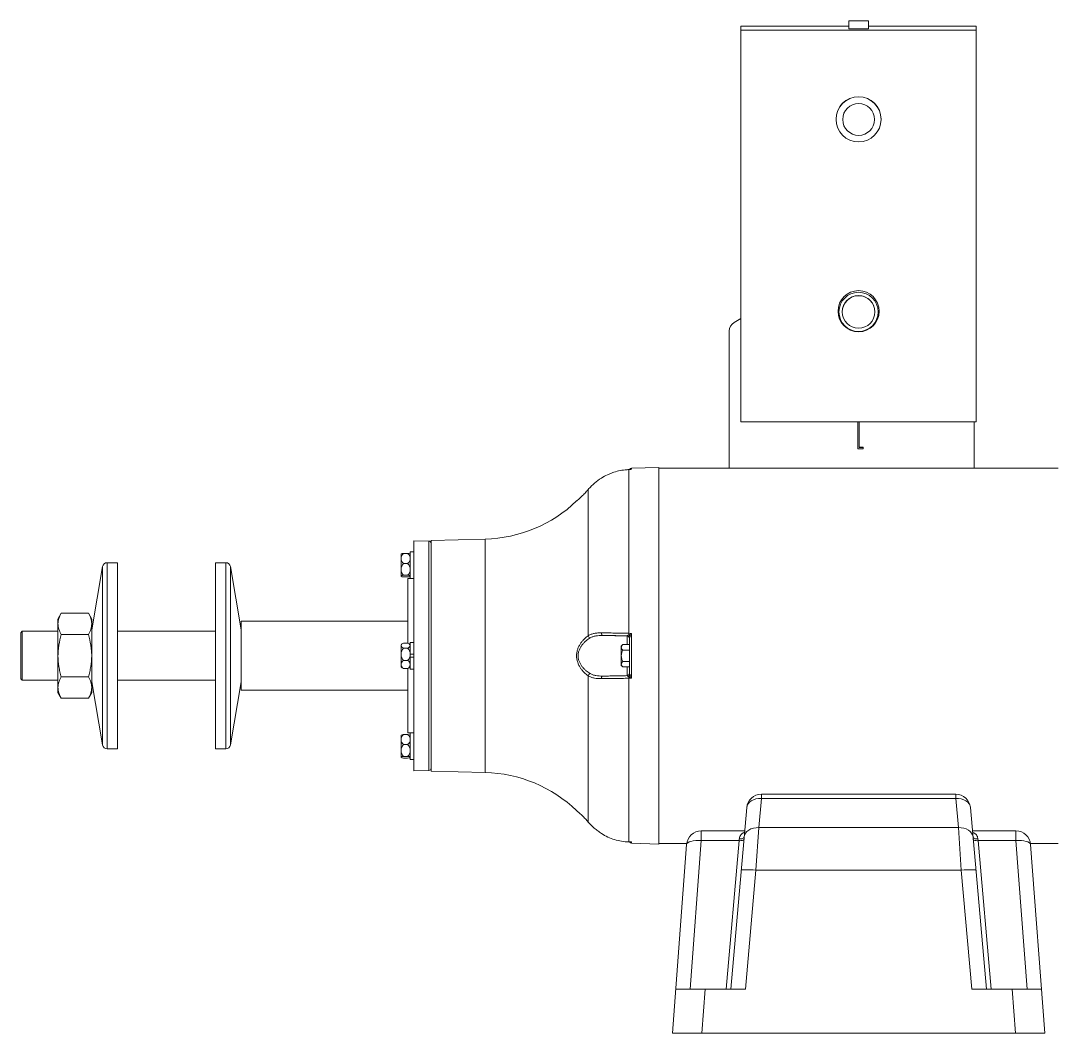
# Paper-space layout 'Notes Area' of a CAD drawing. Header units: inches. Extents: x -21.4 to 21.4, y -9.6 to 16.2.
# Drawn here: x -21.38 to 5.09, y -9.63 to 16.2 of the extents above; entities that cross this region are included whole.
import ezdxf

# ---------------------------------------------------------------- set-up
doc = ezdxf.new("R2010")
doc.units = ezdxf.units.IN
doc.header["$MEASUREMENT"] = 0

psp = doc.layouts.new('Notes Area')

# ---------------------------------------------------------------- linework, layer by layer
at = {"color": 7, "linetype": 'Continuous', "lineweight": 15}
for p, q in [((0.25, 16.2), (-0.25, 16.2)), ((-0.25, 16.2), (-0.25, 15.998)), ((0.25, 16.2), (0.25, 15.998)), ((-3, 16.064), (-3, 5.965)), ((-0.25, 16.064), (-3, 16.064)), ((3, 15.963), (-3, 15.963)), ((0.25, 15.998), (-0.25, 15.998)), ((3, 16.064), (0.25, 16.064)), ((3, 5.965), (3, 16.064)), ((-0.575, 13.688), (-0.575, 13.684)), ((-0.405, 13.684), (-0.405, 13.681)), ((0.405, 13.681), (0.405, 13.684)), ((0.575, 13.684), (0.575, 13.688)), ((-0.415, 8.773), (-0.415, 8.772)), ((0.415, 8.772), (0.415, 8.773)), ((-3, 8.605), (-3.176, 8.504)), ((-3.176, 8.5), (-3, 8.601)), ((-3.176, 8.5), (-3.176, 8.504)), ((-3.301, 4.787), (-3.301, 8.287)), ((-3, 5.965), (3, 5.965)), ((-0.015, 5.965), (-0.015, 5.281)), ((0.015, 5.965), (0.015, 5.311)), ((2.949, 5.965), (2.949, 4.787)), ((0.12, 5.324), (0.015, 5.324)), ((0.12, 5.311), (0.015, 5.311)), ((0.12, 5.281), (0.12, 5.324)), ((0.12, 5.281), (-0.015, 5.281)), ((-5.094, 4.803), (-5.79, 4.785)), ((-5.094, -4.803), (-5.094, 4.803)), ((-5.094, 4.786), (-4.906, 4.786)), ((4.906, 4.787), (-4.906, 4.787)), ((-4.906, 4.786), (-4.906, 4.787)), ((4.906, 4.787), (4.906, 4.786)), ((4.906, 4.786), (5.094, 4.786)), ((-5.863, 0.573), (-5.863, 4.75)), ((-6.896, 0.511), (-6.896, 4.243)), ((-10.965, 2.926), (-11.345, 2.936)), ((-11.345, -2.936), (-11.345, 2.936)), ((-9.525, 2.976), (-10.907, 2.94)), ((-10.907, -2.94), (-10.907, 2.94)), ((-11.439, 2.648), (-11.345, 2.648)), ((-11.439, 1.97), (-11.439, 2.648)), ((-11.673, 2.029), (-11.673, 2.591)), ((-11.608, 2.61), (-11.504, 2.61)), ((-19.288, 2.275), (-19.565, 0.662)), ((-18.908, 2.375), (-19.169, 2.375)), ((-18.908, -2.375), (-18.908, 2.375)), ((-16.146, 2.375), (-16.408, 2.375)), ((-16.408, 2.375), (-16.408, -2.375)), ((-15.75, 0.662), (-16.028, 2.275)), ((-11.608, 2.353), (-11.504, 2.353)), ((-11.608, 2.053), (-11.504, 2.053)), ((-11.608, 2.01), (-11.504, 2.01)), ((-11.345, 1.968), (-11.501, 1.968)), ((-11.501, 1.968), (-11.501, 0.32)), ((-11.439, 1.97), (-11.345, 1.97)), ((-20.341, 1.083), (-20.425, 0.937)), ((-20.341, 1.083), (-19.649, 1.083)), ((-19.565, 0.937), (-19.649, 1.083)), ((-20.425, -0.938), (-20.425, 0.937)), ((-19.565, 0.937), (-19.565, -0.938)), ((-11.501, 0.879), (-15.75, 0.879)), ((-15.75, -0.88), (-15.75, 0.879)), ((-21.335, 0.625), (-21.375, 0.585)), ((-21.375, -0.585), (-21.375, 0.585)), ((-20.425, 0.625), (-21.335, 0.625)), ((-21.335, 0.625), (-21.335, -0.625)), ((-20.341, 0.541), (-19.649, 0.541)), ((-16.408, 0.625), (-18.908, 0.625)), ((-5.863, 0.573), (-5.79, 0.571)), ((-5.79, 0.571), (-5.79, -0.571)), ((-11.673, -0.281), (-11.673, 0.281)), ((-11.608, 0.322), (-11.504, 0.322)), ((-11.345, 0.34), (-11.439, 0.34)), ((-11.439, -0.34), (-11.439, 0.34)), ((-6.529, 0.518), (-5.906, 0.501)), ((-6.015, 0.285), (-6.053, 0.247)), ((-6.015, 0.285), (-5.848, 0.285)), ((-5.906, 0.285), (-5.906, 0.507)), ((-5.848, -0.448), (-5.848, 0.448)), ((-11.608, 0.198), (-11.504, 0.198)), ((-11.439, 0.037), (-11.345, 0.037)), ((-6.053, -0.247), (-6.053, 0.247)), ((-6.015, 0.143), (-5.848, 0.143)), ((-11.608, -0.124), (-11.504, -0.124)), ((-11.439, -0.037), (-11.345, -0.037)), ((-6.053, -0.247), (-6.015, -0.285)), ((-6.015, -0.143), (-5.848, -0.143)), ((-11.608, -0.322), (-11.504, -0.322)), ((-11.501, -0.32), (-11.501, -1.968)), ((-11.439, -0.34), (-11.345, -0.34)), ((-6.896, -4.243), (-6.896, -0.511)), ((-6.529, -0.518), (-5.906, -0.501)), ((-6.015, -0.285), (-5.848, -0.285)), ((-5.906, -0.507), (-5.906, -0.285)), ((-21.375, -0.585), (-21.335, -0.625)), ((-21.335, -0.625), (-20.425, -0.625)), ((-20.341, -0.541), (-19.649, -0.541)), ((-19.565, -0.662), (-19.288, -2.275)), ((-18.908, -0.625), (-16.408, -0.625)), ((-16.028, -2.275), (-15.75, -0.662)), ((-5.79, -0.571), (-5.863, -0.573)), ((-5.863, -4.749), (-5.863, -0.573)), ((-20.425, -0.938), (-20.341, -1.083)), ((-19.649, -1.083), (-19.565, -0.938)), ((-15.75, -0.88), (-11.501, -0.88)), ((-20.341, -1.083), (-19.649, -1.083)), ((-11.673, -2.591), (-11.673, -2.029)), ((-11.608, -2.01), (-11.504, -2.01)), ((-11.501, -1.968), (-11.345, -1.968)), ((-11.345, -1.97), (-11.439, -1.97)), ((-11.439, -2.648), (-11.439, -1.97)), ((-19.169, -2.375), (-18.908, -2.375)), ((-16.408, -2.375), (-16.146, -2.375)), ((-11.608, -2.267), (-11.504, -2.267)), ((-11.608, -2.567), (-11.504, -2.567)), ((-11.608, -2.61), (-11.504, -2.61)), ((-11.439, -2.648), (-11.345, -2.648)), ((-11.345, -2.936), (-10.965, -2.926)), ((-10.907, -2.94), (-9.525, -2.976)), ((-2.481, -3.642), (-2.546, -4.385)), ((2.481, -3.532), (-2.481, -3.532)), ((2.481, -3.642), (-2.481, -3.642)), ((2.546, -4.385), (2.481, -3.642)), ((-3.26, -8.505), (-2.855, -3.874)), ((2.855, -3.874), (3.26, -8.505)), ((-2.907, -4.469), (-4.015, -4.469)), ((-2.546, -4.385), (-2.621, -5.47)), ((2.546, -4.385), (-2.546, -4.385)), ((2.621, -5.47), (2.546, -4.385)), ((4.015, -4.469), (2.907, -4.469)), ((-5.863, -4.749), (-5.79, -4.751)), ((-4.015, -4.716), (-4.299, -8.505)), ((-3.05, -4.716), (-4.015, -4.716)), ((-3.382, -8.505), (-3.05, -4.716)), ((-3.05, -4.716), (-3.045, -4.671)), ((3.045, -4.671), (3.05, -4.716)), ((3.05, -4.716), (3.382, -8.505)), ((4.015, -4.716), (3.05, -4.716)), ((4.299, -8.505), (4.015, -4.716)), ((-5.79, -4.785), (-5.094, -4.803)), ((-5.094, -4.787), (-4.385, -4.787)), ((-4.75, -9.63), (-4.389, -4.816)), ((4.385, -4.787), (5.094, -4.787)), ((4.389, -4.816), (4.75, -9.63)), ((-2.621, -5.47), (-2.886, -8.505)), ((2.621, -5.47), (-2.621, -5.47)), ((2.886, -8.505), (2.621, -5.47)), ((-4.666, -8.505), (-2.886, -8.505)), ((-3.918, -8.505), (-4.003, -9.63)), ((4.666, -8.505), (2.886, -8.505)), ((4.003, -9.63), (3.918, -8.505)), ((4.75, -9.63), (-4.75, -9.63))]:
    psp.add_line(p, q, dxfattribs=at)
at = {"color": 8, "linetype": 'Continuous', "lineweight": 15}
for p, q in [((-5.79, 4.785), (-5.79, 4.764)), ((-10.965, -2.926), (-10.965, 2.926)), ((-9.525, -2.976), (-9.525, 2.976)), ((-19.288, -2.275), (-19.288, 2.275)), ((-19.169, -2.375), (-19.169, 2.375)), ((-16.146, 2.375), (-16.146, -2.375)), ((-16.028, 2.275), (-16.028, -2.275)), ((-2.481, -3.642), (-2.481, -3.532)), ((2.481, -3.642), (2.481, -3.532)), ((-4.015, -4.716), (-4.015, -4.469)), ((4.015, -4.469), (4.015, -4.716)), ((-5.79, -4.751), (-5.79, -4.785))]:
    psp.add_line(p, q, dxfattribs=at)
at = {"color": 7, "linetype": 'Continuous', "lineweight": 15, "flags": 128}
for points in [[(0.415, 8.773), (0.408, 8.849), (0.387, 8.922), (0.353, 8.991), (0.307, 9.052), (0.25, 9.104), (0.185, 9.144), (0.114, 9.172), (0.038, 9.186), (-0.038, 9.186), (-0.114, 9.172), (-0.185, 9.144), (-0.25, 9.104), (-0.307, 9.052), (-0.353, 8.991), (-0.387, 8.922), (-0.408, 8.849), (-0.415, 8.773), (-0.415, 8.773)], [(-6.559, 0.584), (-6.559, 0.572), (-6.558, 0.56), (-6.555, 0.548), (-6.552, 0.538), (-6.547, 0.53), (-6.541, 0.524), (-6.535, 0.519), (-6.529, 0.518)], [(-6.529, -0.518), (-6.535, -0.519), (-6.541, -0.524), (-6.547, -0.53), (-6.552, -0.538), (-6.555, -0.548), (-6.558, -0.56), (-6.559, -0.572), (-6.559, -0.584)], [(-2.855, -3.874), (-2.844, -3.825), (-2.82, -3.779), (-2.784, -3.738), (-2.738, -3.702), (-2.682, -3.674), (-2.619, -3.654), (-2.551, -3.643), (-2.481, -3.642)], [(2.481, -3.642), (2.551, -3.643), (2.619, -3.654), (2.682, -3.674), (2.738, -3.702), (2.784, -3.738), (2.82, -3.779), (2.844, -3.825), (2.855, -3.874)], [(-2.92, -4.618), (-2.909, -4.569), (-2.885, -4.523), (-2.849, -4.482), (-2.803, -4.446), (-2.747, -4.418), (-2.684, -4.398), (-2.617, -4.387), (-2.546, -4.385)], [(2.546, -4.385), (2.617, -4.387), (2.684, -4.398), (2.747, -4.418), (2.803, -4.446), (2.849, -4.482), (2.885, -4.523), (2.909, -4.569), (2.92, -4.618)], [(-4.389, -4.816), (-4.38, -4.792), (-4.357, -4.77), (-4.322, -4.75), (-4.276, -4.735), (-4.219, -4.723), (-4.156, -4.716), (-4.086, -4.713), (-4.015, -4.716)], [(-3.05, -4.716), (-3.026, -4.717), (-3.003, -4.716), (-2.982, -4.714), (-2.963, -4.71), (-2.948, -4.705), (-2.936, -4.699), (-2.929, -4.692), (-2.926, -4.684)], [(-3.045, -4.671), (-3.021, -4.671), (-2.998, -4.67), (-2.977, -4.666), (-2.959, -4.661), (-2.943, -4.653), (-2.931, -4.644), (-2.924, -4.635), (-2.92, -4.624)], [(2.92, -4.624), (2.924, -4.635), (2.931, -4.644), (2.943, -4.653), (2.959, -4.661), (2.977, -4.666), (2.998, -4.67), (3.021, -4.671), (3.045, -4.671)], [(2.926, -4.684), (2.929, -4.692), (2.936, -4.699), (2.948, -4.705), (2.963, -4.71), (2.982, -4.714), (3.003, -4.716), (3.026, -4.717), (3.05, -4.716)], [(4.015, -4.716), (4.086, -4.713), (4.156, -4.716), (4.219, -4.723), (4.276, -4.735), (4.322, -4.75), (4.357, -4.77), (4.38, -4.792), (4.389, -4.816)], [(-2.994, -5.47), (-2.987, -5.465), (-2.965, -5.46), (-2.931, -5.458), (-2.884, -5.457), (-2.828, -5.458), (-2.763, -5.46), (-2.693, -5.465), (-2.621, -5.47)], [(2.621, -5.47), (2.693, -5.465), (2.763, -5.46), (2.828, -5.458), (2.884, -5.457), (2.931, -5.458), (2.965, -5.46), (2.987, -5.465), (2.994, -5.47)]]:
    psp.add_lwpolyline(points, dxfattribs=at)
at = {"color": 7, "linetype": 'Continuous', "lineweight": 15}
for centre, radius in [((0, 13.684), 0.575), ((0, 13.681), 0.405), ((0, 8.79), 0.525), ((0, 8.773), 0.5), ((0, 8.772), 0.415)]:
    psp.add_circle(centre, radius, dxfattribs=at)
for centre, radius, start, end in [((0, 13.688), 0.575, 0.011, 179.989), ((0, 13.684), 0.405, 0.01, 179.99), ((-3.052, 8.287), 0.25, 119.9492, 179.9974), ((-3.052, 8.283), 0.25, 119.9492, 179.9974), ((-5.788, 4.725), 0.06, 91.5, 152.1095), ((-9.617, 6.475), 3.5, 271.5, 313.822), ((-10.967, 2.866), 0.06, 0, 88.5), ((-11.505, 2.477), 0.168, 127.7187, 178.5003), ((-11.439, 2.31), 0.366, 129.2258, 129.8306), ((-11.505, 2.486), 0.168, 181.4997, 232.2813), ((-11.605, 2.472), 0.138, 91.2885, 118.2756), ((-11.607, 2.477), 0.168, 1.4997, 52.2813), ((-11.507, 2.472), 0.138, 61.7244, 88.7115), ((-11.607, 2.486), 0.168, 307.7187, 358.5003), ((-11.673, 2.31), 0.366, 50.1694, 50.7742), ((-19.169, 2.255), 0.12, 90, 170.2382), ((-16.146, 2.255), 0.12, 9.7618, 90), ((-11.465, 2.201), 0.208, 133.3885, 179.5925), ((-11.465, 2.204), 0.208, 180.4075, 226.6115), ((-11.647, 2.201), 0.208, 0.4075, 46.6115), ((-11.647, 2.204), 0.208, 313.3885, 359.5925), ((-11.614, 1.961), 0.0918, 86.146, 130.057), ((-11.614, 2.102), 0.0918, 229.943, 273.854), ((-11.439, 2.31), 0.366, 230.1694, 230.7742), ((-11.498, 1.961), 0.0918, 49.943, 93.854), ((-11.498, 2.102), 0.0918, 266.146, 310.057), ((-11.673, 2.31), 0.366, 309.2258, 309.8306), ((-4.042, 0.519), 1.821, 178.3085, 179.5518), ((-5.933, 0.428), 0.125, 32.6939, 56.7091), ((-11.591, 0.239), 0.0846, 101.4229, 165.6252), ((-11.439, 0), 0.366, 123.8084, 129.8306), ((-11.521, 0.239), 0.0846, 14.3748, 78.5771), ((-11.673, 0), 0.366, 50.1694, 56.1916), ((-6.818, 0.527), 0.0795, 191.6283, 245.6606), ((-5.908, 0.448), 0.0597, 0.2657, 88.4015), ((-5.908, 0.447), 0.06, 0.0095, 88.5102), ((-5.908, 0.441), 0.06, 0.0095, 88.5102), ((-11.591, 0.281), 0.0846, 194.3748, 258.5771), ((-11.442, 0.037), 0.231, 135.8891, 179.9595), ((-11.442, 0.037), 0.231, 180.0405, 224.1109), ((-11.521, 0.281), 0.0846, 281.4229, 345.6252), ((-11.67, 0.037), 0.231, 0.0405, 44.1109), ((-11.67, 0.037), 0.231, 315.8891, 359.9595), ((-11.551, -0.232), 0.123, 117.7085, 175.4692), ((-11.551, -0.213), 0.123, 184.5308, 242.2915), ((-11.561, -0.232), 0.123, 4.5308, 62.2915), ((-11.561, -0.213), 0.123, 297.7085, 355.4692), ((-11.439, 0), 0.366, 230.1694, 236.1916), ((-11.543, -0.152), 0.182, 236.8188, 249.0125), ((-11.569, -0.152), 0.182, 290.9875, 303.1812), ((-11.673, 0), 0.366, 303.8084, 309.8306), ((-6.818, -0.527), 0.0795, 114.3394, 168.3717), ((-5.908, -0.441), 0.06, 271.4898, 359.9905), ((-5.908, -0.447), 0.06, 271.4898, 359.9905), ((-5.908, -0.448), 0.0597, 271.5985, 359.7343), ((-5.933, -0.428), 0.125, 303.2909, 327.3061), ((-4.042, -0.519), 1.821, 180.4482, 181.6915), ((-11.505, -2.143), 0.168, 127.7187, 178.5003), ((-11.439, -2.31), 0.366, 129.2258, 129.8306), ((-11.605, -2.148), 0.138, 91.2885, 118.2756), ((-11.607, -2.143), 0.168, 1.4997, 52.2813), ((-11.507, -2.148), 0.138, 61.7244, 88.7115), ((-11.673, -2.31), 0.366, 50.1694, 50.7742), ((-19.169, -2.255), 0.12, 189.7618, 270), ((-16.146, -2.255), 0.12, 270, 350.2382), ((-11.505, -2.134), 0.168, 181.4997, 232.2813), ((-11.465, -2.419), 0.208, 133.3885, 179.5925), ((-11.607, -2.134), 0.168, 307.7187, 358.5003), ((-11.647, -2.419), 0.208, 0.4075, 46.6115), ((-11.465, -2.416), 0.208, 180.4075, 226.6115), ((-11.614, -2.659), 0.0918, 86.146, 130.057), ((-11.614, -2.518), 0.0918, 229.943, 273.854), ((-11.439, -2.31), 0.366, 230.1694, 230.7742), ((-11.647, -2.416), 0.208, 313.3885, 359.5925), ((-11.498, -2.659), 0.0918, 49.943, 93.854), ((-11.498, -2.518), 0.0918, 266.146, 310.057), ((-11.673, -2.31), 0.366, 309.2258, 309.8306), ((-10.967, -2.866), 0.06, 271.5, 0), ((-9.617, -6.475), 3.5, 46.1779, 88.5), ((-2.481, -3.907), 0.375, 90, 175), ((2.481, -3.907), 0.375, 5, 90), ((-4.015, -4.844), 0.375, 90, 175.7067), ((4.015, -4.844), 0.375, 4.2933, 90), ((-5.788, -4.725), 0.06, 203.9422, 268.5)]:
    psp.add_arc(centre, radius, start, end, dxfattribs=at)
at = {"color": 8, "linetype": 'Continuous', "lineweight": 15}
psp.add_arc((-5.788, 4.704), 0.0602, 91.4869, 115.7448, dxfattribs=at)
at = {"color": 7, "linetype": 'Continuous', "lineweight": 15}
for points, knots in [([(-6.559, 4.535), (-6.624, 4.494), (-6.684, 4.449), (-6.755, 4.387), (-6.769, 4.375), (-6.796, 4.349), (-6.809, 4.336), (-6.848, 4.297), (-6.873, 4.27), (-6.896, 4.243)], [0, 0, 0, 0, 0.5, 0.5, 0.625, 0.625, 0.75, 0.75, 1, 1, 1, 1]), ([(-5.908, 4.747), (-5.966, 4.743), (-6.023, 4.736), (-6.136, 4.715), (-6.191, 4.7), (-6.273, 4.674), (-6.3, 4.664), (-6.354, 4.643), (-6.381, 4.631), (-6.459, 4.594), (-6.51, 4.566), (-6.559, 4.535)], [0, 0, 0, 0, 0.25, 0.25, 0.5, 0.5, 0.625, 0.625, 0.75, 0.75, 1, 1, 1, 1]), ([(-5.813, 4.757), (-5.813, 4.757), (-5.814, 4.757), (-5.82, 4.755), (-5.835, 4.753), (-5.853, 4.751), (-5.866, 4.75), (-5.87, 4.75)], [0, 0, 0, 0, 0.103463, 0.282428, 0.536827, 0.880047, 1, 1, 1, 1]), ([(-5.79, 4.764), (-5.79, 4.763), (-5.791, 4.761), (-5.796, 4.76), (-5.798, 4.759), (-5.803, 4.758), (-5.806, 4.757), (-5.813, 4.756), (-5.816, 4.755), (-5.824, 4.754), (-5.828, 4.753), (-5.842, 4.752), (-5.852, 4.751), (-5.863, 4.75)], [0, 0, 0, 0, 0.25, 0.25, 0.375, 0.375, 0.5, 0.5, 0.625, 0.625, 0.75, 0.75, 1, 1, 1, 1]), ([(-6.896, 4.243), (-6.924, 4.211), (-6.981, 4.146), (-7.053, 4.075), (-7.109, 4.023), (-7.157, 3.981), (-7.186, 3.956), (-7.195, 3.948), (-7.194, 3.95), (-7.194, 3.95)], [0, 0, 0, 0, 0.20313, 0.412249, 0.542611, 0.675719, 0.881655, 0.984373, 1, 1, 1, 1]), ([(-20.341, 1.083), (-20.366, 1.038), (-20.387, 0.994), (-20.417, 0.904), (-20.425, 0.858), (-20.425, 0.812)], [0, 0, 0, 0, 0.5, 0.5, 1, 1, 1, 1]), ([(-19.565, 0.812), (-19.565, 0.823), (-19.566, 0.835), (-19.568, 0.858), (-19.569, 0.869), (-19.575, 0.904), (-19.58, 0.926), (-19.602, 0.994), (-19.623, 1.038), (-19.649, 1.083)], [0, 0, 0, 0, 0.125, 0.125, 0.25, 0.25, 0.5, 0.5, 1, 1, 1, 1]), ([(-20.425, 0.812), (-20.425, 0.8), (-20.424, 0.789), (-20.422, 0.766), (-20.421, 0.754), (-20.415, 0.72), (-20.409, 0.698), (-20.387, 0.63), (-20.366, 0.585), (-20.341, 0.541)], [0, 0, 0, 0, 0.125, 0.125, 0.25, 0.25, 0.5, 0.5, 1, 1, 1, 1]), ([(-19.649, 0.541), (-19.623, 0.586), (-19.602, 0.63), (-19.573, 0.72), (-19.565, 0.766), (-19.565, 0.812)], [0, 0, 0, 0, 0.5, 0.5, 1, 1, 1, 1]), ([(-20.425, 0), (-20.425, 0.046), (-20.423, 0.092), (-20.415, 0.184), (-20.409, 0.23), (-20.387, 0.365), (-20.366, 0.454), (-20.341, 0.541)], [0, 0, 0, 0, 0.25, 0.25, 0.5, 0.5, 1, 1, 1, 1]), ([(-19.565, 0), (-19.565, 0.023), (-19.566, 0.046), (-19.568, 0.092), (-19.569, 0.115), (-19.575, 0.184), (-19.581, 0.23), (-19.603, 0.365), (-19.624, 0.454), (-19.649, 0.541)], [0, 0, 0, 0, 0.125, 0.125, 0.25, 0.25, 0.5, 0.5, 1, 1, 1, 1]), ([(-6.896, 0.511), (-6.873, 0.526), (-6.848, 0.538), (-6.797, 0.557), (-6.77, 0.564), (-6.728, 0.572), (-6.713, 0.575), (-6.684, 0.579), (-6.669, 0.58), (-6.623, 0.583), (-6.591, 0.584), (-6.559, 0.584)], [0, 0, 0, 0, 0.25, 0.25, 0.5, 0.5, 0.625, 0.625, 0.75, 0.75, 1, 1, 1, 1]), ([(-6.559, 0.584), (-6.507, 0.584), (-6.453, 0.583), (-6.342, 0.582), (-6.285, 0.581), (-6.168, 0.579), (-6.108, 0.578), (-5.986, 0.576), (-5.925, 0.574), (-5.863, 0.573)], [0, 0, 0, 0, 0.25, 0.25, 0.5, 0.5, 0.75, 0.75, 1, 1, 1, 1]), ([(-5.906, 0.507), (-5.906, 0.508), (-5.904, 0.51), (-5.898, 0.513), (-5.894, 0.516), (-5.886, 0.52), (-5.882, 0.523), (-5.873, 0.528), (-5.868, 0.531), (-5.864, 0.533)], [0, 0, 0, 0, 0.25, 0.25, 0.5, 0.5, 0.75, 0.75, 1, 1, 1, 1]), ([(-5.864, 0.533), (-5.852, 0.539), (-5.84, 0.546), (-5.815, 0.558), (-5.802, 0.565), (-5.79, 0.571)], [0, 0, 0, 0, 0.5, 0.5, 1, 1, 1, 1]), ([(-5.827, 0.496), (-5.821, 0.508), (-5.815, 0.521), (-5.802, 0.546), (-5.796, 0.558), (-5.79, 0.571)], [0, 0, 0, 0, 0.5, 0.5, 1, 1, 1, 1]), ([(-6.896, -0.511), (-6.931, -0.488), (-6.965, -0.461), (-7.015, -0.412), (-7.031, -0.394), (-7.055, -0.366), (-7.063, -0.356), (-7.078, -0.335), (-7.086, -0.325), (-7.107, -0.293), (-7.121, -0.27), (-7.145, -0.222), (-7.156, -0.196), (-7.174, -0.143), (-7.182, -0.116), (-7.189, -0.073), (-7.191, -0.058), (-7.194, -0.029), (-7.195, 0), (-7.194, 0.029), (-7.191, 0.058), (-7.189, 0.072), (-7.182, 0.115), (-7.175, 0.142), (-7.161, 0.183), (-7.156, 0.196), (-7.145, 0.221), (-7.139, 0.233), (-7.121, 0.269), (-7.107, 0.292), (-7.086, 0.325), (-7.078, 0.335), (-7.063, 0.355), (-7.055, 0.365), (-7.032, 0.393), (-7.016, 0.411), (-6.982, 0.444), (-6.965, 0.459), (-6.931, 0.487), (-6.913, 0.5), (-6.896, 0.511)], [0, 0, 0, 0, 0.125, 0.125, 0.1875, 0.1875, 0.21875, 0.21875, 0.25, 0.25, 0.3125, 0.3125, 0.375, 0.375, 0.4375, 0.4375, 0.46875, 0.46875, 0.5, 0.53125, 0.53125, 0.5625, 0.5625, 0.625, 0.625, 0.65625, 0.65625, 0.6875, 0.6875, 0.75, 0.75, 0.78125, 0.78125, 0.8125, 0.8125, 0.875, 0.875, 0.9375, 0.9375, 1, 1, 1, 1]), ([(-6.851, 0.455), (-6.868, 0.445), (-6.885, 0.434), (-6.92, 0.41), (-6.937, 0.397), (-6.97, 0.368), (-6.986, 0.353), (-7.01, 0.328), (-7.017, 0.32), (-7.033, 0.302), (-7.04, 0.293), (-7.063, 0.265), (-7.076, 0.245), (-7.095, 0.213), (-7.101, 0.202), (-7.113, 0.179), (-7.118, 0.167), (-7.133, 0.131), (-7.141, 0.106), (-7.149, 0.067), (-7.151, 0.054), (-7.154, 0.027), (-7.155, 0), (-7.154, -0.027), (-7.151, -0.054), (-7.149, -0.067), (-7.14, -0.107), (-7.133, -0.132), (-7.113, -0.179), (-7.102, -0.202), (-7.076, -0.245), (-7.062, -0.265), (-7.033, -0.303), (-7.017, -0.32), (-6.985, -0.353), (-6.969, -0.369), (-6.92, -0.411), (-6.885, -0.435), (-6.851, -0.455)], [0, 0, 0, 0, 0.0625, 0.0625, 0.125, 0.125, 0.1875, 0.1875, 0.21875, 0.21875, 0.25, 0.25, 0.3125, 0.3125, 0.34375, 0.34375, 0.375, 0.375, 0.4375, 0.4375, 0.46875, 0.46875, 0.5, 0.53125, 0.53125, 0.5625, 0.5625, 0.625, 0.625, 0.6875, 0.6875, 0.75, 0.75, 0.8125, 0.8125, 0.875, 0.875, 1, 1, 1, 1]), ([(-6.529, 0.518), (-6.559, 0.518), (-6.589, 0.517), (-6.647, 0.514), (-6.675, 0.511), (-6.729, 0.501), (-6.755, 0.495), (-6.805, 0.478), (-6.828, 0.468), (-6.851, 0.455)], [0, 0, 0, 0, 0.25, 0.25, 0.5, 0.5, 0.75, 0.75, 1, 1, 1, 1]), ([(-5.906, 0.507), (-5.962, 0.508), (-6.017, 0.509), (-6.098, 0.511), (-6.125, 0.512), (-6.179, 0.513), (-6.205, 0.513), (-6.284, 0.514), (-6.334, 0.515), (-6.434, 0.517), (-6.482, 0.517), (-6.529, 0.518)], [0, 0, 0, 0, 0.25, 0.25, 0.375, 0.375, 0.5, 0.5, 0.75, 0.75, 1, 1, 1, 1]), ([(-6.015, 0.285), (-6.026, 0.274), (-6.035, 0.263), (-6.046, 0.245), (-6.048, 0.239), (-6.052, 0.227), (-6.053, 0.22), (-6.053, 0.214)], [0, 0, 0, 0, 0.5, 0.5, 0.75, 0.75, 1, 1, 1, 1]), ([(-5.906, 0.507), (-5.906, 0.507), (-5.906, 0.507), (-5.906, 0.507), (-5.906, 0.507), (-5.906, 0.507), (-5.906, 0.507)], [0, 0, 0, 0, 0.0001326134, 0.0001326134, 0.0001326134, 0.0001729049, 0.0001729049, 0.0001729049, 0.0001729049]), ([(-5.827, 0.496), (-5.829, 0.491), (-5.832, 0.486), (-5.836, 0.476), (-5.839, 0.472), (-5.843, 0.463), (-5.844, 0.459), (-5.847, 0.452), (-5.848, 0.449), (-5.848, 0.448)], [0, 0, 0, 0, 0.25, 0.25, 0.5, 0.5, 0.75, 0.75, 1, 1, 1, 1]), ([(-19.649, -0.541), (-19.636, -0.497), (-19.624, -0.453), (-19.604, -0.363), (-19.595, -0.318), (-19.573, -0.183), (-19.565, -0.092), (-19.565, 0)], [0, 0, 0, 0, 0.25, 0.25, 0.5, 0.5, 1, 1, 1, 1]), ([(-6.053, 0.214), (-6.053, 0.202), (-6.049, 0.19), (-6.036, 0.165), (-6.026, 0.154), (-6.015, 0.143)], [0, 0, 0, 0, 0.5, 0.5, 1, 1, 1, 1]), ([(-6.053, 0), (-6.053, 0.025), (-6.049, 0.049), (-6.039, 0.085), (-6.035, 0.097), (-6.025, 0.12), (-6.02, 0.132), (-6.015, 0.143)], [0, 0, 0, 0, 0.5, 0.5, 0.75, 0.75, 1, 1, 1, 1]), ([(-6.015, -0.143), (-6.02, -0.132), (-6.026, -0.12), (-6.035, -0.097), (-6.039, -0.085), (-6.046, -0.062), (-6.048, -0.05), (-6.052, -0.025), (-6.053, -0.012), (-6.053, 0)], [0, 0, 0, 0, 0.25, 0.25, 0.5, 0.5, 0.75, 0.75, 1, 1, 1, 1]), ([(-20.341, -0.541), (-20.353, -0.497), (-20.365, -0.453), (-20.386, -0.363), (-20.395, -0.318), (-20.417, -0.182), (-20.425, -0.092), (-20.425, 0)], [0, 0, 0, 0, 0.25, 0.25, 0.5, 0.5, 1, 1, 1, 1]), ([(-6.015, -0.143), (-6.026, -0.154), (-6.035, -0.165), (-6.046, -0.183), (-6.048, -0.189), (-6.052, -0.202), (-6.053, -0.208), (-6.053, -0.214)], [0, 0, 0, 0, 0.5, 0.5, 0.75, 0.75, 1, 1, 1, 1]), ([(-6.053, -0.214), (-6.053, -0.227), (-6.049, -0.239), (-6.036, -0.263), (-6.026, -0.274), (-6.015, -0.285)], [0, 0, 0, 0, 0.5, 0.5, 1, 1, 1, 1]), ([(-6.559, -0.584), (-6.624, -0.585), (-6.684, -0.581), (-6.755, -0.567), (-6.769, -0.564), (-6.796, -0.556), (-6.809, -0.552), (-6.848, -0.538), (-6.873, -0.526), (-6.896, -0.511)], [0, 0, 0, 0, 0.5, 0.5, 0.625, 0.625, 0.75, 0.75, 1, 1, 1, 1]), ([(-6.851, -0.455), (-6.828, -0.468), (-6.805, -0.478), (-6.767, -0.491), (-6.754, -0.495), (-6.728, -0.501), (-6.715, -0.504), (-6.647, -0.515), (-6.589, -0.518), (-6.529, -0.518)], [0, 0, 0, 0, 0.25, 0.25, 0.375, 0.375, 0.5, 0.5, 1, 1, 1, 1]), ([(-6.529, -0.518), (-6.482, -0.517), (-6.433, -0.517), (-6.358, -0.516), (-6.333, -0.515), (-6.281, -0.514), (-6.255, -0.514), (-6.177, -0.513), (-6.124, -0.512), (-6.016, -0.509), (-5.962, -0.508), (-5.906, -0.507)], [0, 0, 0, 0, 0.25, 0.25, 0.375, 0.375, 0.5, 0.5, 0.75, 0.75, 1, 1, 1, 1]), ([(-5.906, -0.507), (-5.906, -0.507), (-5.906, -0.507), (-5.906, -0.507), (-5.906, -0.507), (-5.906, -0.507), (-5.906, -0.507)], [0, 0, 0, 0, 0.0000403254, 0.0000403254, 0.0000403254, 0.0001730501, 0.0001730501, 0.0001730501, 0.0001730501]), ([(-5.864, -0.533), (-5.868, -0.531), (-5.873, -0.528), (-5.882, -0.523), (-5.886, -0.52), (-5.894, -0.516), (-5.898, -0.513), (-5.904, -0.51), (-5.906, -0.508), (-5.906, -0.507)], [0, 0, 0, 0, 0.25, 0.25, 0.5, 0.5, 0.75, 0.75, 1, 1, 1, 1]), ([(-5.848, -0.448), (-5.848, -0.449), (-5.847, -0.452), (-5.844, -0.459), (-5.843, -0.463), (-5.839, -0.472), (-5.836, -0.476), (-5.832, -0.486), (-5.829, -0.491), (-5.827, -0.496)], [0, 0, 0, 0, 0.25, 0.25, 0.5, 0.5, 0.75, 0.75, 1, 1, 1, 1]), ([(-5.827, -0.496), (-5.821, -0.508), (-5.815, -0.521), (-5.802, -0.546), (-5.796, -0.558), (-5.79, -0.571)], [0, 0, 0, 0, 0.5, 0.5, 1, 1, 1, 1]), ([(-20.341, -0.541), (-20.366, -0.586), (-20.387, -0.63), (-20.417, -0.72), (-20.425, -0.766), (-20.425, -0.812)], [0, 0, 0, 0, 0.5, 0.5, 1, 1, 1, 1]), ([(-19.565, -0.812), (-19.565, -0.8), (-19.566, -0.789), (-19.568, -0.766), (-19.569, -0.754), (-19.575, -0.72), (-19.58, -0.698), (-19.602, -0.63), (-19.623, -0.585), (-19.649, -0.541)], [0, 0, 0, 0, 0.125, 0.125, 0.25, 0.25, 0.5, 0.5, 1, 1, 1, 1]), ([(-5.863, -0.573), (-5.925, -0.574), (-5.986, -0.576), (-6.106, -0.578), (-6.165, -0.579), (-6.282, -0.581), (-6.34, -0.582), (-6.453, -0.583), (-6.507, -0.584), (-6.559, -0.584)], [0, 0, 0, 0, 0.25, 0.25, 0.5, 0.5, 0.75, 0.75, 1, 1, 1, 1]), ([(-5.864, -0.533), (-5.852, -0.539), (-5.84, -0.546), (-5.815, -0.558), (-5.802, -0.565), (-5.79, -0.571)], [0, 0, 0, 0, 0.5, 0.5, 1, 1, 1, 1]), ([(-20.425, -0.812), (-20.425, -0.823), (-20.424, -0.835), (-20.422, -0.858), (-20.421, -0.869), (-20.415, -0.904), (-20.409, -0.926), (-20.387, -0.994), (-20.366, -1.038), (-20.341, -1.083)], [0, 0, 0, 0, 0.125, 0.125, 0.25, 0.25, 0.5, 0.5, 1, 1, 1, 1]), ([(-19.649, -1.083), (-19.623, -1.038), (-19.602, -0.994), (-19.573, -0.904), (-19.565, -0.858), (-19.565, -0.812)], [0, 0, 0, 0, 0.5, 0.5, 1, 1, 1, 1]), ([(-7.194, -3.95), (-7.193, -3.95), (-7.191, -3.951), (-7.167, -3.972), (-7.126, -4.008), (-7.075, -4.054), (-7.009, -4.118), (-6.946, -4.185), (-6.908, -4.23), (-6.896, -4.243)], [0, 0, 0, 0, 0.090764, 0.272262, 0.402954, 0.537262, 0.723965, 0.916035, 1, 1, 1, 1]), ([(-6.896, -4.243), (-6.873, -4.27), (-6.848, -4.297), (-6.797, -4.349), (-6.77, -4.374), (-6.728, -4.411), (-6.713, -4.423), (-6.684, -4.447), (-6.669, -4.459), (-6.623, -4.493), (-6.591, -4.515), (-6.559, -4.535)], [0, 0, 0, 0, 0.25, 0.25, 0.5, 0.5, 0.625, 0.625, 0.75, 0.75, 1, 1, 1, 1]), ([(-6.559, -4.535), (-6.507, -4.568), (-6.453, -4.598), (-6.342, -4.649), (-6.285, -4.671), (-6.168, -4.707), (-6.108, -4.721), (-5.986, -4.741), (-5.925, -4.747), (-5.863, -4.749)], [0, 0, 0, 0, 0.25, 0.25, 0.5, 0.5, 0.75, 0.75, 1, 1, 1, 1])]:
    psp.add_open_spline(points, degree=3, knots=knots, dxfattribs=at)
for points in [[(-5.863, 4.75), (-5.878, 4.749), (-5.893, 4.748), (-5.908, 4.747)], [(-5.848, 0.448), (-5.848, 0.447), (-5.848, 0.447), (-5.848, 0.447)], [(-5.848, -0.447), (-5.848, -0.447), (-5.848, -0.447), (-5.848, -0.448)]]:
    psp.add_open_spline(points, degree=3, dxfattribs=at)
at = {"color": 8, "linetype": 'Continuous', "lineweight": 15}
for points, knots in [([(-3.045, -4.671), (-3.039, -4.645), (-3.033, -4.615), (-3.004, -4.566), (-2.968, -4.528), (-2.926, -4.509), (-2.91, -4.501)], [0, 0, 0, 0, 0.3117822, 0.3653303, 0.7452259, 1, 1, 1, 1]), ([(2.91, -4.501), (2.926, -4.509), (2.968, -4.528), (3.004, -4.566), (3.033, -4.615), (3.039, -4.645), (3.045, -4.671)], [0, 0, 0, 0, 0.2545728, 0.634571, 0.6881336, 1, 1, 1, 1])]:
    psp.add_open_spline(points, degree=3, knots=knots, dxfattribs=at)

doc.saveas('drawing.dxf')
